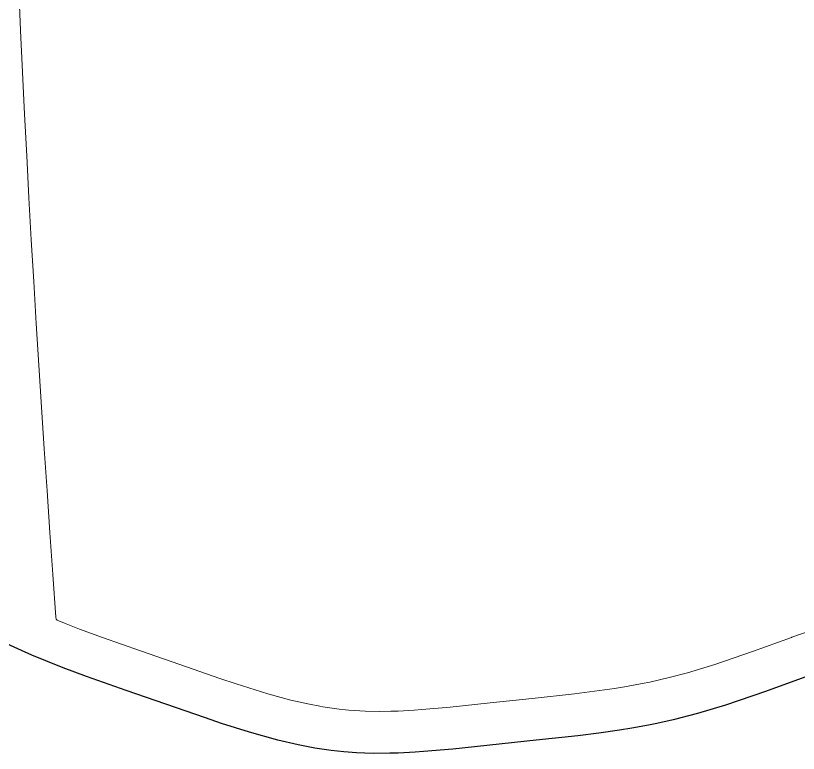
# Model space of a CAD drawing. Extents: x 709175 to 711772, y 7862468 to 7865374.
# Drawn here: x 710837.8 to 710931, y 7863288.7 to 7863376.5 of the extents above; entities that cross this region are included whole.
import ezdxf

# ---------------------------------------------------------------- set-up
doc = ezdxf.new("R2010")
doc.units = 0
doc.layers.add('Perimetro', color=1, linetype='Continuous')
doc.layers.add('TALHÕES', color=3, linetype='Continuous', lineweight=9, true_color=0x00ff00)

msp = doc.modelspace()

# ---------------------------------------------------------------- linework, layer by layer
at = {"layer": 'Perimetro', "color": 1}
msp.add_lwpolyline([(710931.813, 7863297.737), (710927.108, 7863296.044), (710922.38, 7863294.417), (710919.032, 7863293.398), (710916.127, 7863292.649), (710914.174, 7863292.222), (710913.193, 7863292.027), (710911.224, 7863291.672), (710909.744, 7863291.434), (710907.269, 7863291.079), (710904.788, 7863290.768), (710899.818, 7863290.226), (710889.873, 7863289.175), (710886.387, 7863288.87), (710885.389, 7863288.802), (710883.391, 7863288.703), (710882.392, 7863288.675), (710880.392, 7863288.666), (710878.393, 7863288.734), (710876.897, 7863288.842), (710875.406, 7863289.003), (710873.428, 7863289.297), (710871.464, 7863289.672), (710869.029, 7863290.239), (710865.657, 7863291.177), (710862.321, 7863292.236), (710860.427, 7863292.877), (710850.98, 7863296.157), (710846.264, 7863297.818), (710843.454, 7863298.867), (710841.593, 7863299.601), (710839.746, 7863300.368), (710833.807, 7863303.009)], dxfattribs=at)
at = {"layer": 'TALHÕES'}
msp.add_lwpolyline([(710934.093, 7863303.808), (710930.281, 7863302.497), (710930.216, 7863302.474), (710925.576, 7863300.806), (710921.084, 7863299.259), (710917.854, 7863298.266), (710915.666, 7863297.685), (710913.33, 7863297.156), (710912.43, 7863296.973), (710910.552, 7863296.632), (710909.16, 7863296.404), (710906.771, 7863296.059), (710904.362, 7863295.754), (710899.332, 7863295.202), (710894.341, 7863294.68), (710894.33, 7863294.679), (710889.573, 7863294.171), (710886.177, 7863293.871), (710885.27, 7863293.806), (710883.381, 7863293.709), (710882.488, 7863293.68), (710881.191, 7863293.665), (710879.448, 7863293.698), (710877.508, 7863293.813), (710877.09, 7863293.847), (710876.328, 7863293.931), (710874.418, 7863294.205), (710874.035, 7863294.268), (710872.791, 7863294.508), (710870.574, 7863295.013), (710867.847, 7863295.75), (710864.057, 7863296.932), (710862.143, 7863297.574), (710857.373, 7863299.238), (710857.36, 7863299.242), (710852.684, 7863300.858), (710848.138, 7863302.459), (710845.408, 7863303.475), (710843.629, 7863304.173), (710842.969, 7863304.445), (710842.768, 7863304.543), (710842.66, 7863304.614), (710842.641, 7863304.64), (710842.641, 7863304.64), (710842.596, 7863304.891), (710842.233, 7863309.969), (710841.885, 7863314.953), (710841.543, 7863319.937), (710841.208, 7863324.922), (710840.882, 7863329.907), (710840.564, 7863334.892), (710840.256, 7863339.878), (710839.957, 7863344.864), (710839.668, 7863349.85), (710839.389, 7863354.836), (710839.123, 7863359.823), (710838.867, 7863364.81), (710838.625, 7863369.798), (710838.395, 7863374.785), (710838.178, 7863379.774)], dxfattribs=at)

doc.saveas('drawing.dxf')
